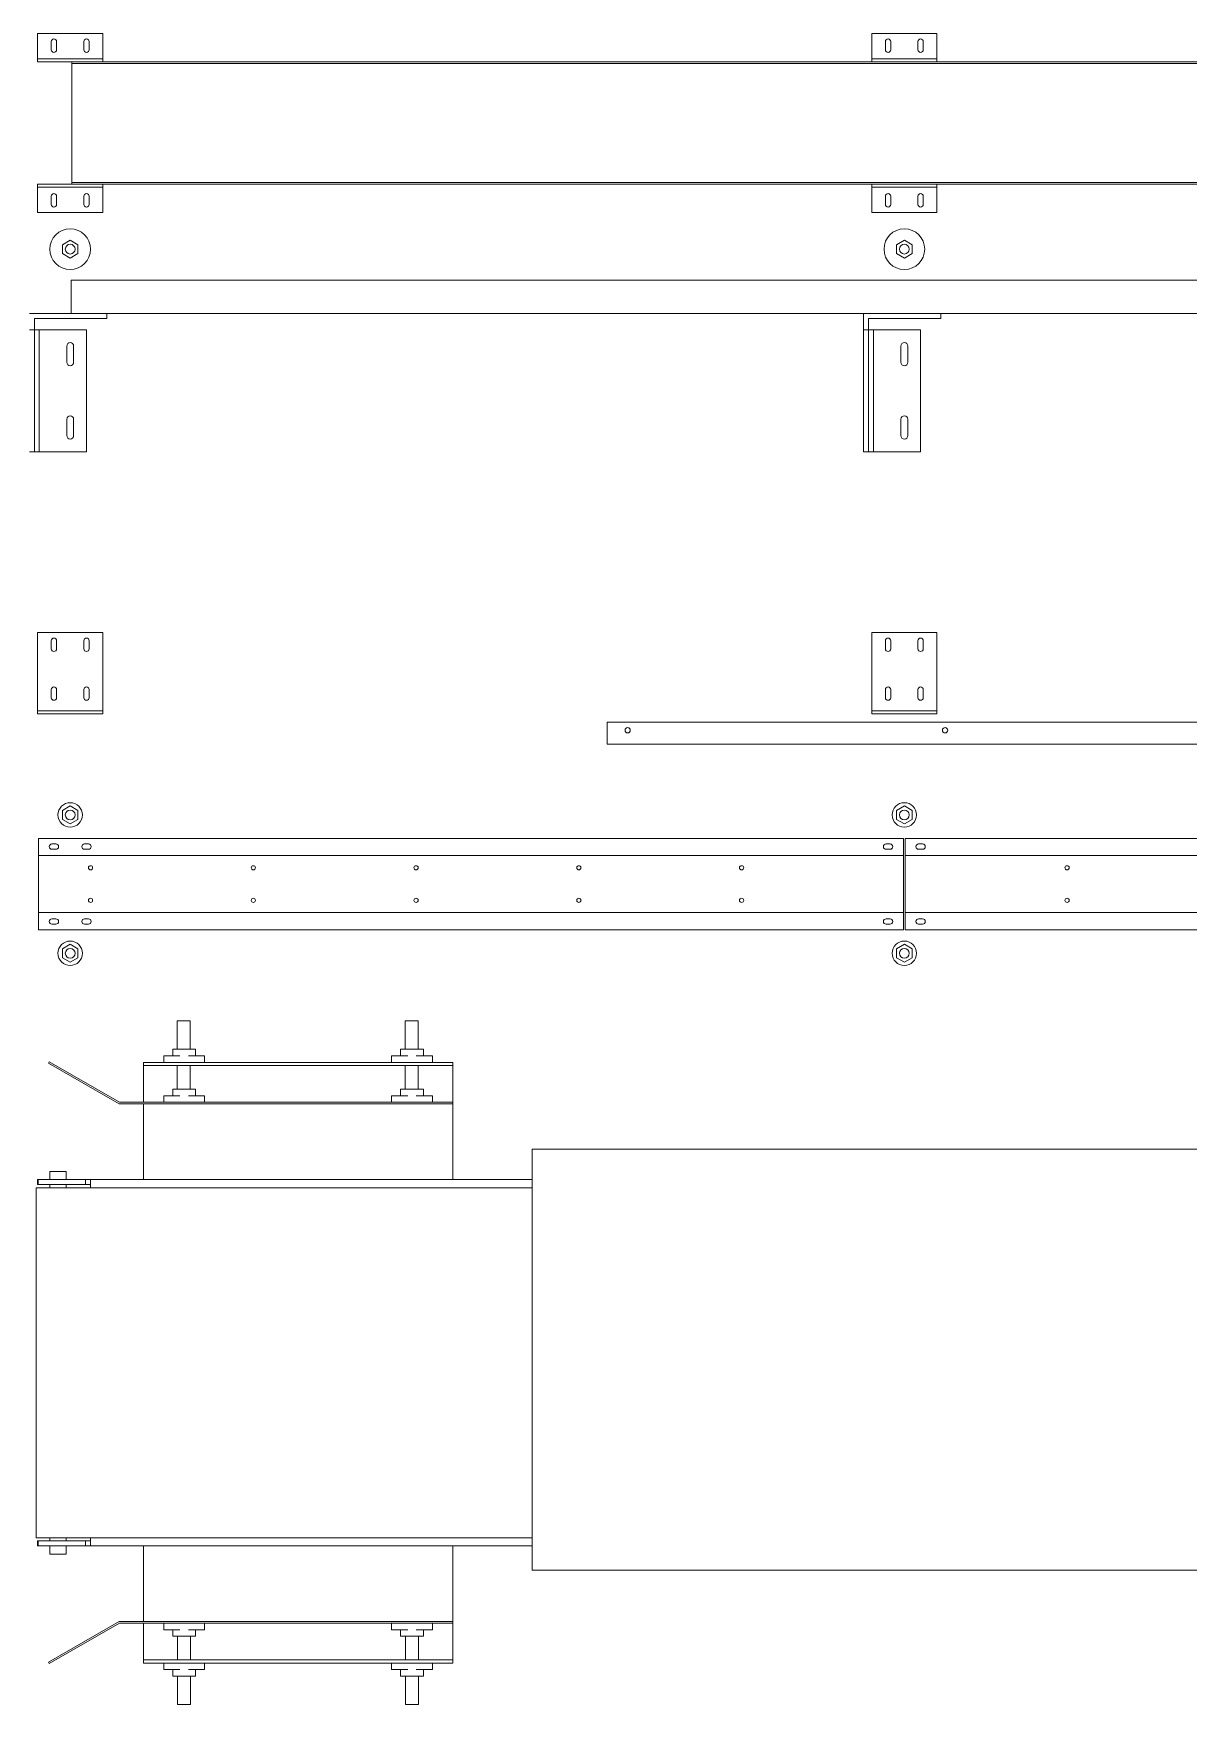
# Model space of a CAD drawing. Header units: inches. Extents: x -26985 to 86262, y -10753 to 149570.
# Drawn here: x 63225 to 64645, y 135972 to 138025 of the extents above; entities that cross this region are included whole.
import ezdxf

# ---------------------------------------------------------------- set-up
doc = ezdxf.new("R2010")
doc.units = ezdxf.units.IN
doc.header["$MEASUREMENT"] = 0

msp = doc.modelspace()

# ---------------------------------------------------------------- linework, layer by layer
at = {"color": 0, "linetype": 'Continuous', "lineweight": 0}
for p, q in [((63230.4, 137994.3), (63230.4, 138025.3)), ((63310.4, 138025.3), (63230.4, 138025.3)), ((63310.4, 137994.3), (63310.4, 138025.3)), ((64255.4, 137994.3), (64255.4, 138025.3)), ((64335.4, 138025.3), (64255.4, 138025.3)), ((64335.4, 137994.3), (64335.4, 138025.3)), ((63247.1, 138015.3), (63247.1, 138005.3)), ((63253.6, 138005.3), (63253.6, 138015.3)), ((63287.1, 138015.3), (63287.1, 138005.3)), ((63293.6, 138005.3), (63293.6, 138015.3)), ((64272.1, 138015.3), (64272.1, 138005.3)), ((64278.6, 138005.3), (64278.6, 138015.3)), ((64312.1, 138015.3), (64312.1, 138005.3)), ((64318.6, 138005.3), (64318.6, 138015.3)), ((63230.4, 137990.3), (63230.4, 137994.3)), ((63230.4, 137994.3), (63310.4, 137994.3)), ((63272.4, 137990.3), (63230.4, 137990.3)), ((66343.4, 137990.3), (63272.4, 137990.3)), ((63272.4, 137990.3), (63272.4, 137988.3)), ((63272.4, 137988.3), (66343.4, 137988.3)), ((63272.4, 137842.3), (63272.4, 137988.3)), ((63310.4, 137990.3), (63310.4, 137994.3)), ((64255.4, 137990.3), (64255.4, 137994.3)), ((64255.4, 137994.3), (64335.4, 137994.3)), ((64335.4, 137990.3), (64335.4, 137994.3)), ((63272.4, 137840.3), (63230.4, 137840.3)), ((63230.4, 137840.3), (63230.4, 137836.3)), ((63272.4, 137842.3), (63272.4, 137840.3)), ((66231.4, 137842.3), (63272.4, 137842.3)), ((63272.4, 137840.3), (66231.4, 137840.3)), ((63310.4, 137840.3), (63310.4, 137836.3)), ((64255.4, 137840.3), (64255.4, 137836.3)), ((64335.4, 137840.3), (64335.4, 137836.3)), ((63230.4, 137836.3), (63310.4, 137836.3)), ((63230.4, 137836.3), (63230.4, 137805.3)), ((63247.1, 137815.3), (63247.1, 137825.3)), ((63253.6, 137825.3), (63253.6, 137815.3)), ((63287.1, 137815.3), (63287.1, 137825.3)), ((63293.6, 137825.3), (63293.6, 137815.3)), ((63310.4, 137836.3), (63310.4, 137805.3)), ((64255.4, 137836.3), (64335.4, 137836.3)), ((64255.4, 137836.3), (64255.4, 137805.3)), ((64272.1, 137815.3), (64272.1, 137825.3)), ((64278.6, 137825.3), (64278.6, 137815.3)), ((64312.1, 137815.3), (64312.1, 137825.3)), ((64318.6, 137825.3), (64318.6, 137815.3)), ((64335.4, 137836.3), (64335.4, 137805.3)), ((63310.4, 137805.3), (63230.4, 137805.3)), ((64335.4, 137805.3), (64255.4, 137805.3)), ((63260.9, 137765.8), (63270.4, 137771.3)), ((63260.9, 137754.8), (63260.9, 137765.8)), ((63270.4, 137771.3), (63279.9, 137765.8)), ((63279.9, 137765.8), (63279.9, 137754.8)), ((64295.4, 137771.3), (64285.9, 137765.8)), ((64285.9, 137765.8), (64285.9, 137754.8)), ((64304.9, 137765.8), (64295.4, 137771.3)), ((64304.9, 137754.8), (64304.9, 137765.8)), ((63270.4, 137749.4), (63260.9, 137754.8)), ((63279.9, 137754.8), (63270.4, 137749.4)), ((64285.9, 137754.8), (64295.4, 137749.4)), ((64295.4, 137749.4), (64304.9, 137754.8)), ((63271.4, 137722.3), (65319.4, 137722.3)), ((63271.4, 137681.3), (63271.4, 137722.3)), ((63220.4, 137681.3), (63315.4, 137681.3)), ((63226.4, 137675.3), (63226.4, 137661.3)), ((63226.4, 137675.3), (63315.4, 137675.3)), ((63271.4, 137681.3), (65319.4, 137681.3)), ((63315.4, 137675.3), (63315.4, 137681.3)), ((64245.4, 137681.3), (64340.4, 137681.3)), ((64245.4, 137661.3), (64245.4, 137681.3)), ((64251.4, 137675.3), (64251.4, 137661.3)), ((64251.4, 137675.3), (64340.4, 137675.3)), ((64340.4, 137675.3), (64340.4, 137681.3)), ((63226.4, 137661.3), (63220.4, 137661.3)), ((63226.4, 137661.3), (63232.4, 137661.3)), ((63226.4, 137511.3), (63226.4, 137661.3)), ((63232.4, 137511.3), (63232.4, 137661.3)), ((63232.4, 137661.3), (63290.4, 137661.3)), ((63290.4, 137511.3), (63290.4, 137661.3)), ((64251.4, 137661.3), (64245.4, 137661.3)), ((64245.4, 137661.3), (64245.4, 137511.3)), ((64251.4, 137661.3), (64257.4, 137661.3)), ((64251.4, 137511.3), (64251.4, 137661.3)), ((64257.4, 137511.3), (64257.4, 137661.3)), ((64257.4, 137661.3), (64315.4, 137661.3)), ((64315.4, 137511.3), (64315.4, 137661.3)), ((63266.1, 137621.3), (63266.1, 137641.3)), ((63274.6, 137641.3), (63274.6, 137621.3)), ((64291.1, 137621.3), (64291.1, 137641.3)), ((64299.6, 137641.3), (64299.6, 137621.3)), ((63266.1, 137531.3), (63266.1, 137551.3)), ((63274.6, 137551.3), (63274.6, 137531.3)), ((64291.1, 137531.3), (64291.1, 137551.3)), ((64299.6, 137551.3), (64299.6, 137531.3)), ((63220.4, 137511.3), (63226.4, 137511.3)), ((63226.4, 137511.3), (63232.4, 137511.3)), ((63232.4, 137511.3), (63290.4, 137511.3)), ((64245.4, 137511.3), (64251.4, 137511.3)), ((64251.4, 137511.3), (64257.4, 137511.3)), ((64257.4, 137511.3), (64315.4, 137511.3)), ((63310.4, 137289.3), (63230.4, 137289.3)), ((63230.4, 137193.3), (63230.4, 137289.3)), ((63310.4, 137193.3), (63310.4, 137289.3)), ((64335.4, 137289.3), (64255.4, 137289.3)), ((64255.4, 137193.3), (64255.4, 137289.3)), ((64335.4, 137193.3), (64335.4, 137289.3)), ((63247.1, 137269.3), (63247.1, 137279.3)), ((63253.6, 137279.3), (63253.6, 137269.3)), ((63287.1, 137269.3), (63287.1, 137279.3)), ((63293.6, 137279.3), (63293.6, 137269.3)), ((64272.1, 137269.3), (64272.1, 137279.3)), ((64278.6, 137279.3), (64278.6, 137269.3)), ((64312.1, 137269.3), (64312.1, 137279.3)), ((64318.6, 137279.3), (64318.6, 137269.3)), ((63247.1, 137209.3), (63247.1, 137219.3)), ((63253.6, 137219.3), (63253.6, 137209.3)), ((63287.1, 137209.3), (63287.1, 137219.3)), ((63293.6, 137219.3), (63293.6, 137209.3)), ((64272.1, 137209.3), (64272.1, 137219.3)), ((64278.6, 137219.3), (64278.6, 137209.3)), ((64312.1, 137209.3), (64312.1, 137219.3)), ((64318.6, 137219.3), (64318.6, 137209.3)), ((63310.4, 137193.3), (63230.4, 137193.3)), ((63230.4, 137193.3), (63230.4, 137189.3)), ((63310.4, 137189.3), (63230.4, 137189.3)), ((63310.4, 137193.3), (63310.4, 137189.3)), ((64335.4, 137193.3), (64255.4, 137193.3)), ((64255.4, 137193.3), (64255.4, 137189.3)), ((64335.4, 137189.3), (64255.4, 137189.3)), ((64335.4, 137193.3), (64335.4, 137189.3)), ((65620.4, 137179.3), (63930.4, 137179.3)), ((63930.4, 137179.3), (63930.4, 137152.3)), ((63930.4, 137152.3), (65620.4, 137152.3)), ((63260.9, 137070.8), (63270.4, 137076.3)), ((63260.9, 137059.8), (63260.9, 137070.8)), ((63270.4, 137054.4), (63260.9, 137059.8)), ((63270.4, 137076.3), (63279.9, 137070.8)), ((63279.9, 137059.8), (63270.4, 137054.4)), ((63279.9, 137070.8), (63279.9, 137059.8)), ((64285.9, 137070.8), (64295.4, 137076.3)), ((64285.9, 137059.8), (64285.9, 137070.8)), ((64295.4, 137054.4), (64285.9, 137059.8)), ((64295.4, 137076.3), (64304.9, 137070.8)), ((64304.9, 137059.8), (64295.4, 137054.4)), ((64304.9, 137070.8), (64304.9, 137059.8)), ((63231.4, 137036.3), (63231.4, 137015.3)), ((64294.4, 137036.3), (63231.4, 137036.3)), ((63252.9, 137029.6), (63247.9, 137029.6)), ((63247.9, 137023.1), (63252.9, 137023.1)), ((63292.9, 137029.6), (63287.9, 137029.6)), ((63287.9, 137023.1), (63292.9, 137023.1)), ((64277.9, 137029.6), (64272.9, 137029.6)), ((64272.9, 137023.1), (64277.9, 137023.1)), ((64294.4, 137036.3), (64294.4, 137015.3)), ((64296.4, 137036.3), (64296.4, 137015.3)), ((65620.4, 137036.3), (64296.4, 137036.3)), ((64312.9, 137029.6), (64317.9, 137029.6)), ((64317.9, 137023.1), (64312.9, 137023.1)), ((63231.4, 137015.3), (63231.4, 136945.3)), ((64294.4, 137015.3), (63231.4, 137015.3)), ((64294.4, 136945.3), (64294.4, 137015.3)), ((64296.4, 137015.3), (64296.4, 136945.3)), ((65620.4, 137015.3), (64296.4, 137015.3)), ((63231.4, 136945.3), (63231.4, 136924.3)), ((64294.4, 136945.3), (63231.4, 136945.3)), ((63252.9, 136937.6), (63247.9, 136937.6)), ((63292.9, 136937.6), (63287.9, 136937.6)), ((64277.9, 136937.6), (64272.9, 136937.6)), ((64294.4, 136945.3), (64294.4, 136924.3)), ((64296.4, 136945.3), (64296.4, 136924.3)), ((65629.8, 136945.3), (64296.4, 136945.3)), ((64312.9, 136937.6), (64317.9, 136937.6)), ((64294.4, 136924.3), (63231.4, 136924.3)), ((63247.9, 136931.1), (63252.9, 136931.1)), ((63287.9, 136931.1), (63292.9, 136931.1)), ((64272.9, 136931.1), (64277.9, 136931.1)), ((66094.4, 136924.3), (64296.4, 136924.3)), ((64317.9, 136931.1), (64312.9, 136931.1)), ((63260.9, 136900.8), (63270.4, 136906.3)), ((63260.9, 136889.8), (63260.9, 136900.8)), ((63270.4, 136906.3), (63279.9, 136900.8)), ((63279.9, 136900.8), (63279.9, 136889.8)), ((64285.9, 136900.8), (64295.4, 136906.3)), ((64285.9, 136889.8), (64285.9, 136900.8)), ((64295.4, 136906.3), (64304.9, 136900.8)), ((64304.9, 136900.8), (64304.9, 136889.8)), ((63270.4, 136884.4), (63260.9, 136889.8)), ((63279.9, 136889.8), (63270.4, 136884.4)), ((64295.4, 136884.4), (64285.9, 136889.8)), ((64304.9, 136889.8), (64295.4, 136884.4)), ((63401.9, 136812.3), (63417.9, 136812.3)), ((63401.9, 136812.3), (63401.9, 136777.3)), ((63417.9, 136812.3), (63417.9, 136777.3)), ((63681.9, 136812.3), (63697.9, 136812.3)), ((63681.9, 136812.3), (63681.9, 136777.3)), ((63681.9, 136812.3), (63697.9, 136812.3)), ((63681.9, 136812.3), (63681.9, 136777.3)), ((63697.9, 136812.3), (63697.9, 136777.3)), ((63697.9, 136812.3), (63697.9, 136777.3)), ((63424.4, 136777.3), (63396.4, 136777.3)), ((63396.4, 136777.3), (63396.4, 136769.3)), ((63424.4, 136777.3), (63424.4, 136769.3)), ((63704.4, 136777.3), (63676.4, 136777.3)), ((63676.4, 136777.3), (63676.4, 136769.3)), ((63704.4, 136777.3), (63704.4, 136769.3)), ((63244.7, 136762.1), (63243.7, 136760.3)), ((63243.7, 136760.3), (63330.4, 136710.3)), ((63330.9, 136712.3), (63244.7, 136762.1)), ((63740.4, 136761.3), (63360.4, 136761.3)), ((63360.4, 136757.3), (63360.4, 136761.3)), ((63360.4, 136712.3), (63360.4, 136757.3)), ((63740.4, 136757.3), (63360.4, 136757.3)), ((63385.4, 136761.3), (63385.4, 136769.3)), ((63385.4, 136769.3), (63405.1, 136769.3)), ((63401.9, 136757.3), (63401.9, 136728.3)), ((63415.6, 136769.3), (63435.4, 136769.3)), ((63417.9, 136757.3), (63417.9, 136728.3)), ((63435.4, 136761.3), (63435.4, 136769.3)), ((63665.4, 136761.3), (63665.4, 136769.3)), ((63665.4, 136769.3), (63685.1, 136769.3)), ((63681.9, 136757.3), (63681.9, 136728.3)), ((63681.9, 136757.3), (63681.9, 136728.3)), ((63695.6, 136769.3), (63715.4, 136769.3)), ((63697.9, 136757.3), (63697.9, 136728.3)), ((63697.9, 136757.3), (63697.9, 136728.3)), ((63715.4, 136761.3), (63715.4, 136769.3)), ((63740.4, 136761.3), (63740.4, 136757.3)), ((63740.4, 136757.3), (63740.4, 136712.3)), ((63330.4, 136710.3), (63740.4, 136710.3)), ((63740.4, 136712.3), (63330.9, 136712.3)), ((63360.4, 136617.3), (63360.4, 136710.3)), ((63385.4, 136712.3), (63385.4, 136720.3)), ((63385.4, 136720.3), (63405.1, 136720.3)), ((63424.4, 136728.3), (63396.4, 136728.3)), ((63396.4, 136728.3), (63396.4, 136720.3)), ((63415.6, 136720.3), (63435.4, 136720.3)), ((63424.4, 136728.3), (63424.4, 136720.3)), ((63435.4, 136712.3), (63435.4, 136720.3)), ((63665.4, 136712.3), (63665.4, 136720.3)), ((63665.4, 136720.3), (63685.1, 136720.3)), ((63704.4, 136728.3), (63676.4, 136728.3)), ((63676.4, 136728.3), (63676.4, 136720.3)), ((63695.6, 136720.3), (63715.4, 136720.3)), ((63704.4, 136728.3), (63704.4, 136720.3)), ((63715.4, 136712.3), (63715.4, 136720.3)), ((63740.4, 136712.3), (63740.4, 136710.3)), ((63740.4, 136710.3), (63740.4, 136617.3)), ((63837.9, 136654.8), (64860.4, 136654.8)), ((63837.9, 136137.3), (63837.9, 136654.8)), ((63245.4, 136627.3), (63265.4, 136627.3)), ((63245.4, 136617.3), (63245.4, 136627.3)), ((63265.4, 136617.3), (63265.4, 136627.3)), ((63228.4, 136607.3), (63255.4, 136607.3)), ((63228.4, 136177.3), (63228.4, 136607.3)), ((63231.1, 136617.3), (63230.4, 136617.3)), ((63230.4, 136617.3), (63230.4, 136611.3)), ((63231.1, 136611.3), (63230.4, 136611.3)), ((63250.4, 136617.3), (63231.1, 136617.3)), ((63231.1, 136617.3), (63231.1, 136611.3)), ((63231.1, 136611.3), (63250.4, 136611.3)), ((63245.4, 136607.3), (63245.4, 136611.3)), ((63250.4, 136617.3), (63289.4, 136617.3)), ((63289.4, 136611.3), (63250.4, 136611.3)), ((63837.9, 136607.3), (63255.4, 136607.3)), ((63265.4, 136607.3), (63265.4, 136611.3)), ((63295.4, 136617.3), (63289.4, 136617.3)), ((63289.4, 136617.3), (63289.4, 136611.3)), ((63295.4, 136611.3), (63289.4, 136611.3)), ((63295.4, 136617.3), (63837.9, 136617.3)), ((63295.4, 136617.3), (63295.4, 136607.3)), ((63255.4, 136177.3), (63228.4, 136177.3)), ((63245.4, 136173.3), (63245.4, 136177.3)), ((63837.9, 136177.3), (63255.4, 136177.3)), ((63265.4, 136173.3), (63265.4, 136177.3)), ((63295.4, 136177.3), (63295.4, 136167.3)), ((63230.4, 136173.3), (63231.1, 136173.3)), ((63230.4, 136167.3), (63230.4, 136173.3)), ((63231.1, 136167.3), (63230.4, 136167.3)), ((63250.4, 136173.3), (63231.1, 136173.3)), ((63231.1, 136167.3), (63231.1, 136173.3)), ((63231.1, 136167.3), (63250.4, 136167.3)), ((63245.4, 136157.3), (63245.4, 136167.3)), ((63265.4, 136157.3), (63245.4, 136157.3)), ((63250.4, 136173.3), (63289.4, 136173.3)), ((63250.4, 136167.3), (63289.4, 136167.3)), ((63265.4, 136157.3), (63265.4, 136167.3)), ((63289.4, 136173.3), (63295.4, 136173.3)), ((63289.4, 136167.3), (63289.4, 136173.3)), ((63289.4, 136167.3), (63295.4, 136167.3)), ((63295.4, 136167.3), (63837.9, 136167.3)), ((63360.4, 136167.3), (63360.4, 136074.3)), ((63740.4, 136074.3), (63740.4, 136167.3)), ((63837.9, 136137.3), (64860.4, 136137.3)), ((63243.7, 136024.3), (63330.4, 136074.3)), ((63330.4, 136074.3), (63740.4, 136074.3)), ((63740.4, 136072.3), (63740.4, 136074.3)), ((63330.9, 136072.3), (63244.7, 136022.6)), ((63740.4, 136072.3), (63330.9, 136072.3)), ((63360.4, 136072.3), (63360.4, 136027.3)), ((63385.4, 136072.3), (63385.4, 136064.3)), ((63385.4, 136064.3), (63405.1, 136064.3)), ((63396.4, 136064.3), (63396.4, 136056.3)), ((63424.4, 136056.3), (63396.4, 136056.3)), ((63402.4, 136056.3), (63402.4, 136027.3)), ((63415.6, 136064.3), (63435.4, 136064.3)), ((63418.4, 136056.3), (63418.4, 136027.3)), ((63424.4, 136064.3), (63424.4, 136056.3)), ((63435.4, 136072.3), (63435.4, 136064.3)), ((63665.4, 136072.3), (63665.4, 136064.3)), ((63665.4, 136064.3), (63685.1, 136064.3)), ((63676.4, 136064.3), (63676.4, 136056.3)), ((63704.4, 136056.3), (63676.4, 136056.3)), ((63682.4, 136056.3), (63682.4, 136027.3)), ((63682.4, 136056.3), (63682.4, 136027.3)), ((63695.6, 136064.3), (63715.4, 136064.3)), ((63698.4, 136056.3), (63698.4, 136027.3)), ((63698.4, 136056.3), (63698.4, 136027.3)), ((63704.4, 136064.3), (63704.4, 136056.3)), ((63715.4, 136072.3), (63715.4, 136064.3)), ((63740.4, 136027.3), (63740.4, 136072.3)), ((63244.7, 136022.6), (63243.7, 136024.3)), ((63740.4, 136027.3), (63360.4, 136027.3)), ((63360.4, 136027.3), (63360.4, 136023.3)), ((63740.4, 136023.3), (63360.4, 136023.3)), ((63385.4, 136023.3), (63385.4, 136015.3)), ((63385.4, 136015.3), (63405.1, 136015.3)), ((63396.4, 136015.3), (63396.4, 136007.3)), ((63415.6, 136015.3), (63435.4, 136015.3)), ((63424.4, 136015.3), (63424.4, 136007.3)), ((63435.4, 136023.3), (63435.4, 136015.3)), ((63665.4, 136023.3), (63665.4, 136015.3)), ((63665.4, 136015.3), (63685.1, 136015.3)), ((63676.4, 136015.3), (63676.4, 136007.3)), ((63695.6, 136015.3), (63715.4, 136015.3)), ((63704.4, 136015.3), (63704.4, 136007.3)), ((63715.4, 136023.3), (63715.4, 136015.3)), ((63740.4, 136023.3), (63740.4, 136027.3)), ((63424.4, 136007.3), (63396.4, 136007.3)), ((63402.4, 136007.3), (63402.4, 135972.3)), ((63418.4, 136007.3), (63418.4, 135972.3)), ((63704.4, 136007.3), (63676.4, 136007.3)), ((63682.4, 136007.3), (63682.4, 135972.3)), ((63682.4, 136007.3), (63682.4, 135972.3)), ((63698.4, 136007.3), (63698.4, 135972.3)), ((63698.4, 136007.3), (63698.4, 135972.3)), ((63402.4, 135972.3), (63418.4, 135972.3)), ((63682.4, 135972.3), (63698.4, 135972.3)), ((63682.4, 135972.3), (63698.4, 135972.3))]:
    msp.add_line(p, q, dxfattribs=at)
at = {"color": 0, "linetype": 'Continuous', "lineweight": 0, "extrusion": (1.48872e-34, 8.10423e-19, -1)}
for centre, radius in [((-63270.4, 137760.3), 25), ((-64295.4, 137760.3), 25), ((-63270.4, 137760.3), 6), ((-64295.4, 137760.3), 6), ((-63955.4, 137169.3), 3.25), ((-64345.4, 137169.3), 3.25), ((-63295.4, 137000.3), 2.6), ((-63495.4, 137000.3), 2.6), ((-63695.4, 137000.3), 2.6), ((-63895.4, 137000.3), 2.6), ((-64095.4, 137000.3), 2.6), ((-63295.4, 136960.3), 2.6), ((-63495.4, 136960.3), 2.6), ((-63695.4, 136960.3), 2.6), ((-63895.4, 136960.3), 2.6), ((-64095.4, 136960.3), 2.6)]:
    msp.add_circle(centre, radius, dxfattribs=at)
at = {"color": 0, "linetype": 'Continuous', "lineweight": 0}
for centre, radius in [((63270.4, 137065.3), 15), ((64295.4, 137065.3), 15), ((63270.4, 137065.3), 6), ((64295.4, 137065.3), 6), ((63270.4, 136895.3), 15), ((63270.4, 136895.3), 6), ((64295.4, 136895.3), 15), ((64295.4, 136895.3), 6)]:
    msp.add_circle(centre, radius, dxfattribs=at)
at = {"color": 0, "linetype": 'Continuous', "lineweight": 0, "extrusion": (7.56002e-32, 8.10423e-19, -1)}
for centre in [(-64495.4, 137000.3), (-64495.4, 136960.3)]:
    msp.add_circle(centre, 2.6, dxfattribs=at)
at = {"color": 0, "linetype": 'Continuous', "lineweight": 0}
for centre, start, end in [((63250.4, 138015.3), 0, 180), ((63250.4, 138005.3), 180, 0), ((63290.4, 138015.3), 0, 180), ((63290.4, 138005.3), 180, 0), ((64275.4, 138015.3), 0, 180), ((64275.4, 138005.3), 180, 0), ((64315.4, 138015.3), 0, 180), ((64315.4, 138005.3), 180, 0), ((63250.4, 137279.3), 0, 180), ((64275.4, 137279.3), 0, 180), ((63250.4, 137209.3), 180, 0), ((64275.4, 137209.3), 180, 0), ((63247.9, 137026.3), 90, 270), ((63252.9, 137026.3), 270, 90), ((63287.9, 137026.3), 90, 270), ((63292.9, 137026.3), 270, 90), ((64272.9, 137026.3), 90, 270), ((64277.9, 137026.3), 270, 90), ((63247.9, 136934.3), 90, 270), ((63252.9, 136934.3), 270, 90), ((63287.9, 136934.3), 90, 270), ((63292.9, 136934.3), 270, 90), ((64272.9, 136934.3), 90, 270), ((64277.9, 136934.3), 270, 90)]:
    msp.add_arc(centre, 3.25, start, end, dxfattribs=at)
at = {"color": 0, "linetype": 'Continuous', "lineweight": 0, "extrusion": (1.16838e-32, 8.10423e-19, -1)}
for centre, start, end in [((-63250.4, 137825.3), 0, 180), ((-63290.4, 137825.3), 0, 180), ((-64275.4, 137825.3), 0, 180), ((-64315.4, 137825.3), 0, 180), ((-63250.4, 137815.3), 180, 0), ((-63290.4, 137815.3), 180, 0), ((-64275.4, 137815.3), 180, 0), ((-64315.4, 137815.3), 180, 0)]:
    msp.add_arc(centre, 3.25, start, end, dxfattribs=at)
at = {"color": 0, "linetype": 'Continuous', "lineweight": 0, "extrusion": (1.48872e-34, 8.10423e-19, -1)}
for centre, radius, start, end in [((-63270.4, 137641.3), 4.25, 0, 180), ((-64295.4, 137641.3), 4.25, 0, 180), ((-63270.4, 137621.3), 4.25, 180, 0), ((-64295.4, 137621.3), 4.25, 180, 0), ((-63270.4, 137551.3), 4.25, 0, 180), ((-64295.4, 137551.3), 4.25, 0, 180), ((-63270.4, 137531.3), 4.25, 180, 0), ((-64295.4, 137531.3), 4.25, 180, 0), ((-63250.4, 137269.3), 3.25, 180, 0), ((-63290.4, 137279.3), 3.25, 0, 180), ((-63290.4, 137269.3), 3.25, 180, 0), ((-64275.4, 137269.3), 3.25, 180, 0), ((-64315.4, 137279.3), 3.25, 0, 180), ((-64315.4, 137269.3), 3.25, 180, 0), ((-63250.4, 137219.3), 3.25, 0, 180), ((-63290.4, 137219.3), 3.25, 0, 180), ((-64275.4, 137219.3), 3.25, 0, 180), ((-64315.4, 137219.3), 3.25, 0, 180), ((-63290.4, 137209.3), 3.25, 180, 0), ((-64315.4, 137209.3), 3.25, 180, 0)]:
    msp.add_arc(centre, radius, start, end, dxfattribs=at)
at = {"color": 0, "linetype": 'Continuous', "lineweight": 0, "extrusion": (4.52594e-32, 8.10423e-19, -1)}
for centre, start, end in [((-64312.9, 137026.3), 270, 90), ((-64317.9, 137026.3), 90, 270), ((-64312.9, 136934.3), 270, 90), ((-64317.9, 136934.3), 90, 270)]:
    msp.add_arc(centre, 3.25, start, end, dxfattribs=at)

doc.saveas('drawing.dxf')
